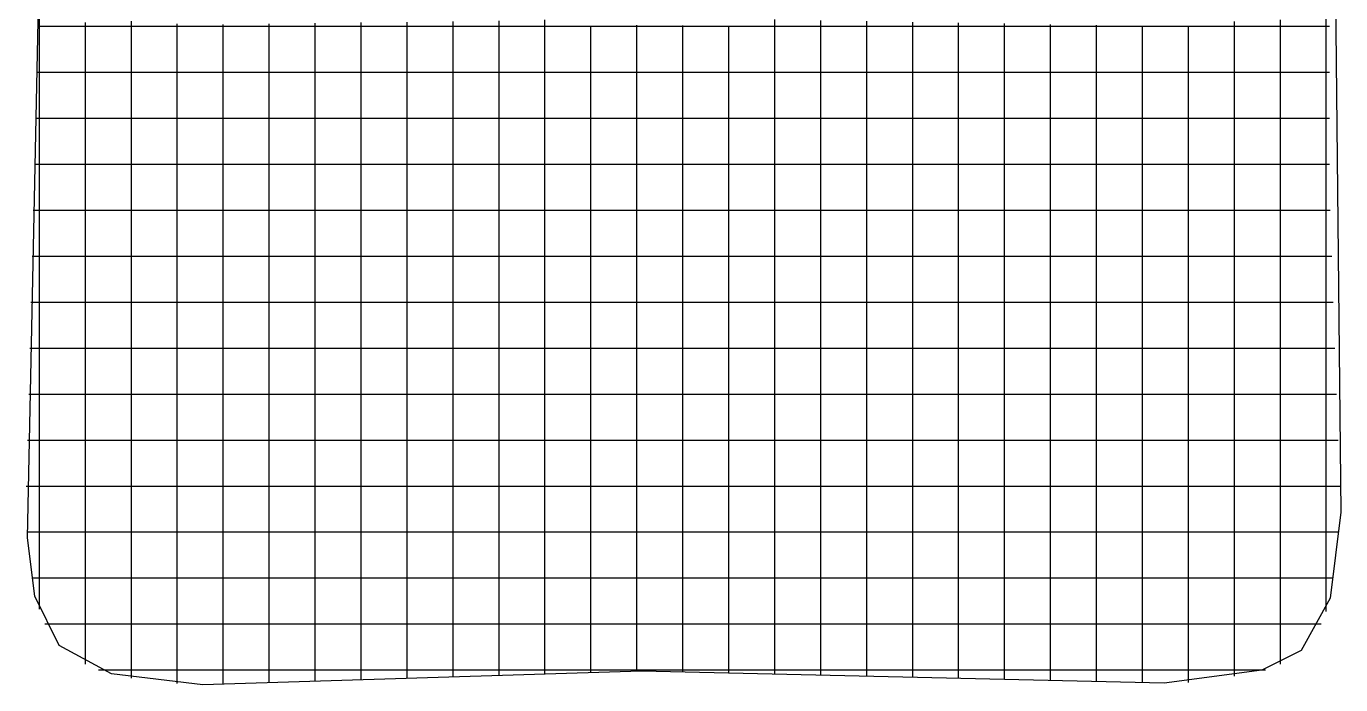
# Model space of a CAD drawing. Extents: x 0.4 to 14.7, y 0.4 to 14.7.
# Drawn here: x 0.45 to 14.75, y 0.43 to 7.59 of the extents above; entities that cross this region are included whole.
import ezdxf

# ---------------------------------------------------------------- set-up
doc = ezdxf.new("R2010")
doc.units = 0

msp = doc.modelspace()

# ---------------------------------------------------------------- linework, layer by layer
for p, q in [((14.625693, 14.612816), (14.749343, 2.30812)), ((14.625693, 14.612816), (14.749343, 2.30812)), ((0.592849, 7.295371), (0.592849, 8.393758)), ((14.592849, 7.063084), (14.592849, 8.162203)), ((0.464289, 2.027584), (0.581752, 7.825109)), ((0.464289, 2.027584), (0.581752, 7.825109)), ((0.576, 7.592238), (0.656323, 7.592238)), ((0.576, 7.592238), (0.656323, 7.592238)), ((0.656323, 7.592238), (1.498419, 7.592238)), ((1.092849, 6.5366), (1.092849, 7.634987)), ((1.498419, 7.592238), (1.9003, 7.592238)), ((1.592849, 7.567719), (1.592849, 7.648042)), ((1.9003, 7.592238), (2.119977, 7.592238)), ((2.092849, 7.538832), (2.092849, 7.619155)), ((2.119977, 7.592238), (2.200032, 7.592238)), ((2.200032, 7.592238), (3.298419, 7.592238)), ((2.592849, 7.531242), (2.592849, 7.611297)), ((3.092849, 7.538139), (3.092849, 7.618461)), ((3.298419, 7.592238), (3.7003, 7.592238)), ((3.592849, 7.545303), (3.592849, 7.625626)), ((3.7003, 7.592238), (3.919977, 7.592238)), ((3.919977, 7.592238), (4.000032, 7.592238)), ((4.000032, 7.592238), (5.098419, 7.592238)), ((4.092849, 7.5522), (4.092849, 7.632523)), ((4.592849, 7.558632), (4.592849, 7.638955)), ((5.092849, 7.565797), (5.092849, 7.646119)), ((5.098419, 7.592238), (5.5003, 7.592238)), ((5.5003, 7.592238), (5.719977, 7.592238)), ((5.592849, 7.572694), (5.592849, 7.653016)), ((5.719977, 7.592238), (5.800032, 7.592238)), ((5.800032, 7.592238), (6.898419, 7.592238)), ((6.092849, 7.581197), (6.092849, 7.661519)), ((6.092849, 6.48281), (6.092849, 7.581197)), ((6.592849, 6.494061), (6.592849, 7.593181)), ((6.898419, 7.592238), (7.3003, 7.592238)), ((7.092849, 6.506045), (7.092849, 7.604432)), ((7.3003, 7.592238), (7.519977, 7.592238)), ((7.519977, 7.592238), (7.600032, 7.592238)), ((7.592849, 6.503384), (7.592849, 7.601771)), ((7.600032, 7.592238), (8.698419, 7.592238)), ((8.092849, 6.494597), (8.092849, 7.592984)), ((8.592849, 7.584465), (8.592849, 7.664787)), ((8.592849, 6.486077), (8.592849, 7.584465)), ((8.698419, 7.592238), (9.1003, 7.592238)), ((9.092849, 7.575945), (9.092849, 7.656268)), ((9.1003, 7.592238), (9.319977, 7.592238)), ((9.319977, 7.592238), (9.400032, 7.592238)), ((9.400032, 7.592238), (10.498419, 7.592238)), ((9.592849, 7.567158), (9.592849, 7.647481)), ((10.092849, 7.558639), (10.092849, 7.638961)), ((10.498419, 7.592238), (10.9003, 7.592238)), ((10.592849, 7.550119), (10.592849, 7.630442)), ((10.9003, 7.592238), (11.119977, 7.592238)), ((11.092849, 7.5416), (11.092849, 7.621655)), ((11.119977, 7.592238), (11.200032, 7.592238)), ((11.200032, 7.592238), (12.298419, 7.592238)), ((11.592849, 7.532813), (11.592849, 7.613135)), ((12.092849, 7.524294), (12.092849, 7.604616)), ((12.298419, 7.592238), (12.7003, 7.592238)), ((12.592849, 7.515774), (12.592849, 7.596097)), ((12.7003, 7.592238), (12.919977, 7.592238)), ((12.919977, 7.592238), (13.000032, 7.592238)), ((13.000032, 7.592238), (14.098419, 7.592238)), ((13.092849, 7.516042), (13.092849, 7.596097)), ((13.592849, 7.565835), (13.592849, 7.646158)), ((14.092849, 6.563642), (14.092849, 7.662029)), ((14.098419, 7.592238), (14.406323, 7.592238)), ((14.406323, 7.592238), (14.626, 7.592238)), ((1.592849, 6.469332), (1.592849, 7.567719)), ((2.092849, 6.439713), (2.092849, 7.538832)), ((2.592849, 6.432855), (2.592849, 7.531242)), ((3.092849, 6.439752), (3.092849, 7.538139)), ((3.592849, 6.446916), (3.592849, 7.545303)), ((4.092849, 6.453081), (4.092849, 7.5522)), ((4.592849, 6.460245), (4.592849, 7.558632)), ((5.092849, 6.46741), (5.092849, 7.565797)), ((5.592849, 6.474306), (5.592849, 7.572694)), ((9.092849, 6.477558), (9.092849, 7.575945)), ((9.592849, 6.468771), (9.592849, 7.567158)), ((10.092849, 6.460252), (10.092849, 7.558639)), ((10.592849, 6.451732), (10.592849, 7.550119)), ((11.092849, 6.443213), (11.092849, 7.5416)), ((11.592849, 6.434426), (11.592849, 7.532813)), ((12.092849, 6.425906), (12.092849, 7.524294)), ((12.592849, 6.417387), (12.592849, 7.515774)), ((13.092849, 6.417655), (13.092849, 7.516042)), ((13.592849, 6.467448), (13.592849, 7.565835)), ((0.592849, 6.893758), (0.592849, 7.295371)), ((0.564, 7.092238), (0.644323, 7.092238)), ((0.564, 7.092238), (0.644323, 7.092238)), ((0.644323, 7.092238), (1.495206, 7.092238)), ((1.495206, 7.092238), (1.896819, 7.092238)), ((1.896819, 7.092238), (2.116497, 7.092238)), ((2.116497, 7.092238), (2.196819, 7.092238)), ((2.196819, 7.092238), (3.295206, 7.092238)), ((3.295206, 7.092238), (3.696819, 7.092238)), ((3.696819, 7.092238), (3.916497, 7.092238)), ((3.916497, 7.092238), (3.996819, 7.092238)), ((3.996819, 7.092238), (5.095206, 7.092238)), ((5.095206, 7.092238), (5.496819, 7.092238)), ((5.496819, 7.092238), (5.716497, 7.092238)), ((5.716497, 7.092238), (5.796819, 7.092238)), ((5.796819, 7.092238), (6.895206, 7.092238)), ((6.895206, 7.092238), (7.296819, 7.092238)), ((7.296819, 7.092238), (7.516497, 7.092238)), ((7.516497, 7.092238), (7.596819, 7.092238)), ((7.596819, 7.092238), (8.695206, 7.092238)), ((8.695206, 7.092238), (9.096819, 7.092238)), ((9.096819, 7.092238), (9.316497, 7.092238)), ((9.316497, 7.092238), (9.396819, 7.092238)), ((9.396819, 7.092238), (10.495206, 7.092238)), ((10.495206, 7.092238), (10.896819, 7.092238)), ((10.896819, 7.092238), (11.116497, 7.092238)), ((11.116497, 7.092238), (11.196819, 7.092238)), ((11.196819, 7.092238), (12.295206, 7.092238)), ((12.295206, 7.092238), (12.696819, 7.092238)), ((12.696819, 7.092238), (12.916497, 7.092238)), ((12.916497, 7.092238), (12.996819, 7.092238)), ((12.996819, 7.092238), (14.095206, 7.092238)), ((14.095206, 7.092238), (14.406323, 7.092238)), ((14.406323, 7.092238), (14.626, 7.092238)), ((14.592849, 6.982761), (14.592849, 7.063084)), ((0.592849, 6.674081), (0.592849, 6.893758)), ((14.592849, 6.763816), (14.592849, 6.982761)), ((14.592849, 6.362203), (14.592849, 6.763816)), ((0.551, 6.592238), (0.631323, 6.592238)), ((0.551, 6.592238), (0.631323, 6.592238)), ((0.592849, 6.593758), (0.592849, 6.674081)), ((0.592849, 5.495371), (0.592849, 6.593758)), ((0.631323, 6.592238), (1.491726, 6.592238)), ((1.491726, 6.592238), (1.893339, 6.592238)), ((1.893339, 6.592238), (2.113016, 6.592238)), ((2.113016, 6.592238), (2.193339, 6.592238)), ((2.193339, 6.592238), (3.291726, 6.592238)), ((3.291726, 6.592238), (3.693339, 6.592238)), ((3.693339, 6.592238), (3.913016, 6.592238)), ((3.913016, 6.592238), (3.993339, 6.592238)), ((3.993339, 6.592238), (5.091726, 6.592238)), ((5.091726, 6.592238), (5.493339, 6.592238)), ((5.493339, 6.592238), (5.713016, 6.592238)), ((5.713016, 6.592238), (5.793339, 6.592238)), ((5.793339, 6.592238), (6.891726, 6.592238)), ((6.891726, 6.592238), (7.293339, 6.592238)), ((7.293339, 6.592238), (7.513016, 6.592238)), ((7.513016, 6.592238), (7.593339, 6.592238)), ((7.593339, 6.592238), (8.691726, 6.592238)), ((8.691726, 6.592238), (9.093339, 6.592238)), ((9.093339, 6.592238), (9.313016, 6.592238)), ((9.313016, 6.592238), (9.393339, 6.592238)), ((9.393339, 6.592238), (10.491726, 6.592238)), ((10.491726, 6.592238), (10.893339, 6.592238)), ((10.893339, 6.592238), (11.113016, 6.592238)), ((11.113016, 6.592238), (11.193339, 6.592238)), ((11.193339, 6.592238), (12.291726, 6.592238)), ((12.291726, 6.592238), (12.693339, 6.592238)), ((12.693339, 6.592238), (12.913016, 6.592238)), ((12.913016, 6.592238), (12.993339, 6.592238)), ((12.993339, 6.592238), (14.091726, 6.592238)), ((14.091726, 6.592238), (14.406323, 6.592238)), ((14.406323, 6.592238), (14.626, 6.592238)), ((1.092849, 6.134987), (1.092849, 6.5366)), ((1.592849, 6.067719), (1.592849, 6.469332)), ((2.092849, 6.0381), (2.092849, 6.439713)), ((3.092849, 6.038139), (3.092849, 6.439752)), ((3.592849, 6.045303), (3.592849, 6.446916)), ((4.092849, 6.051468), (4.092849, 6.453081)), ((4.592849, 6.058632), (4.592849, 6.460245)), ((5.092849, 6.065797), (5.092849, 6.46741)), ((5.592849, 6.072694), (5.592849, 6.474306)), ((6.092849, 6.081197), (6.092849, 6.48281)), ((6.592849, 6.092448), (6.592849, 6.494061)), ((7.092849, 6.104432), (7.092849, 6.506045)), ((7.592849, 6.101503), (7.592849, 6.503384)), ((8.092849, 6.092984), (8.092849, 6.494597)), ((8.592849, 6.084465), (8.592849, 6.486077)), ((9.092849, 6.075945), (9.092849, 6.477558)), ((9.592849, 6.067158), (9.592849, 6.468771)), ((10.092849, 6.058639), (10.092849, 6.460252)), ((10.592849, 6.050119), (10.592849, 6.451732)), ((11.092849, 6.041332), (11.092849, 6.443213)), ((13.592849, 6.065835), (13.592849, 6.467448)), ((14.092849, 6.162029), (14.092849, 6.563642)), ((2.592849, 6.030974), (2.592849, 6.432855)), ((11.592849, 6.032813), (11.592849, 6.434426)), ((12.092849, 6.024294), (12.092849, 6.425906)), ((12.592849, 6.015774), (12.592849, 6.417387)), ((13.092849, 6.015774), (13.092849, 6.417655)), ((14.592849, 5.263084), (14.592849, 6.362203)), ((14.092849, 5.942352), (14.092849, 6.162029)), ((0.539, 6.092238), (0.619323, 6.092238)), ((0.539, 6.092238), (0.619323, 6.092238)), ((0.619323, 6.092238), (1.488513, 6.092238)), ((1.092849, 5.91531), (1.092849, 6.134987)), ((1.488513, 6.092238), (1.890126, 6.092238)), ((1.592849, 5.848042), (1.592849, 6.067719)), ((1.890126, 6.092238), (2.109803, 6.092238)), ((2.092849, 5.819155), (2.092849, 6.0381)), ((2.109803, 6.092238), (2.190126, 6.092238)), ((2.190126, 6.092238), (3.288513, 6.092238)), ((2.592849, 5.811297), (2.592849, 6.030974)), ((3.092849, 5.818461), (3.092849, 6.038139)), ((3.288513, 6.092238), (3.690126, 6.092238)), ((3.592849, 5.825626), (3.592849, 6.045303)), ((3.690126, 6.092238), (3.909803, 6.092238)), ((3.909803, 6.092238), (3.990126, 6.092238)), ((3.990126, 6.092238), (5.088513, 6.092238)), ((4.092849, 5.832523), (4.092849, 6.051468)), ((4.592849, 5.838955), (4.592849, 6.058632)), ((5.088513, 6.092238), (5.490126, 6.092238)), ((5.092849, 5.846119), (5.092849, 6.065797)), ((5.490126, 6.092238), (5.709803, 6.092238)), ((5.592849, 5.853016), (5.592849, 6.072694)), ((5.709803, 6.092238), (5.790126, 6.092238)), ((5.790126, 6.092238), (6.888513, 6.092238)), ((6.092849, 5.861519), (6.092849, 6.081197)), ((6.592849, 5.873503), (6.592849, 6.092448)), ((6.888513, 6.092238), (7.290126, 6.092238)), ((7.092849, 5.884755), (7.092849, 6.104432)), ((7.290126, 6.092238), (7.509803, 6.092238)), ((7.509803, 6.092238), (7.590126, 6.092238)), ((7.590126, 6.092238), (8.688513, 6.092238)), ((7.592849, 5.881826), (7.592849, 6.101503)), ((8.092849, 5.873306), (8.092849, 6.092984)), ((8.592849, 5.864787), (8.592849, 6.084465)), ((8.688513, 6.092238), (9.090126, 6.092238)), ((9.090126, 6.092238), (9.309803, 6.092238)), ((9.092849, 5.856268), (9.092849, 6.075945)), ((9.309803, 6.092238), (9.390126, 6.092238)), ((9.390126, 6.092238), (10.488513, 6.092238)), ((9.592849, 5.847481), (9.592849, 6.067158)), ((10.092849, 5.838961), (10.092849, 6.058639)), ((10.488513, 6.092238), (10.890126, 6.092238)), ((10.592849, 5.830442), (10.592849, 6.050119)), ((10.890126, 6.092238), (11.109803, 6.092238)), ((11.092849, 5.821655), (11.092849, 6.041332)), ((11.109803, 6.092238), (11.190126, 6.092238)), ((11.190126, 6.092238), (12.288513, 6.092238)), ((11.592849, 5.813135), (11.592849, 6.032813)), ((12.092849, 5.804616), (12.092849, 6.024294)), ((12.288513, 6.092238), (12.690126, 6.092238)), ((12.592849, 5.796097), (12.592849, 6.015774)), ((12.690126, 6.092238), (12.909803, 6.092238)), ((12.909803, 6.092238), (12.990126, 6.092238)), ((12.990126, 6.092238), (14.088513, 6.092238)), ((13.092849, 5.796097), (13.092849, 6.015774)), ((13.592849, 5.846158), (13.592849, 6.065835)), ((14.088513, 6.092238), (14.406323, 6.092238)), ((14.406323, 6.092238), (14.626, 6.092238)), ((1.092849, 5.834987), (1.092849, 5.91531)), ((6.592849, 5.793181), (6.592849, 5.873503)), ((7.092849, 5.804432), (7.092849, 5.884755)), ((7.592849, 5.801771), (7.592849, 5.881826)), ((8.092849, 5.792984), (8.092849, 5.873306)), ((8.592849, 5.784465), (8.592849, 5.864787)), ((14.092849, 5.862029), (14.092849, 5.942352)), ((1.092849, 4.7366), (1.092849, 5.834987)), ((1.592849, 5.767719), (1.592849, 5.848042)), ((1.592849, 4.669332), (1.592849, 5.767719)), ((2.092849, 5.738832), (2.092849, 5.819155)), ((2.092849, 4.639713), (2.092849, 5.738832)), ((2.592849, 5.731242), (2.592849, 5.811297)), ((2.592849, 4.632855), (2.592849, 5.731242)), ((3.092849, 5.738139), (3.092849, 5.818461)), ((3.092849, 4.639752), (3.092849, 5.738139)), ((3.592849, 5.745303), (3.592849, 5.825626)), ((3.592849, 4.646916), (3.592849, 5.745303)), ((4.092849, 5.7522), (4.092849, 5.832523)), ((4.092849, 4.653081), (4.092849, 5.7522)), ((4.592849, 5.758632), (4.592849, 5.838955)), ((4.592849, 4.660245), (4.592849, 5.758632)), ((5.092849, 5.765797), (5.092849, 5.846119)), ((5.092849, 4.66741), (5.092849, 5.765797)), ((5.592849, 5.772694), (5.592849, 5.853016)), ((5.592849, 4.674306), (5.592849, 5.772694)), ((6.092849, 5.781197), (6.092849, 5.861519)), ((6.092849, 4.68281), (6.092849, 5.781197)), ((6.592849, 4.694061), (6.592849, 5.793181)), ((7.092849, 4.706045), (7.092849, 5.804432)), ((7.592849, 4.703384), (7.592849, 5.801771)), ((8.092849, 4.694597), (8.092849, 5.792984)), ((8.592849, 4.686077), (8.592849, 5.784465)), ((9.092849, 5.775945), (9.092849, 5.856268)), ((9.092849, 4.677558), (9.092849, 5.775945)), ((9.592849, 5.767158), (9.592849, 5.847481)), ((9.592849, 4.668771), (9.592849, 5.767158)), ((10.092849, 5.758639), (10.092849, 5.838961)), ((10.092849, 4.660252), (10.092849, 5.758639)), ((10.592849, 5.750119), (10.592849, 5.830442)), ((10.592849, 4.651732), (10.592849, 5.750119)), ((11.092849, 5.7416), (11.092849, 5.821655)), ((11.092849, 4.643213), (11.092849, 5.7416)), ((11.592849, 5.732813), (11.592849, 5.813135)), ((11.592849, 4.634426), (11.592849, 5.732813)), ((12.092849, 5.724294), (12.092849, 5.804616)), ((12.092849, 4.625906), (12.092849, 5.724294)), ((12.592849, 5.715774), (12.592849, 5.796097)), ((13.092849, 5.716042), (13.092849, 5.796097)), ((13.592849, 5.765835), (13.592849, 5.846158)), ((13.592849, 4.667448), (13.592849, 5.765835)), ((14.092849, 4.763642), (14.092849, 5.862029)), ((0.526, 5.592238), (0.606323, 5.592238)), ((0.526, 5.592238), (0.606323, 5.592238)), ((0.606323, 5.592238), (1.49089, 5.592238)), ((1.49089, 5.592238), (1.892503, 5.592238)), ((1.892503, 5.592238), (2.112181, 5.592238)), ((2.112181, 5.592238), (2.192503, 5.592238)), ((2.192503, 5.592238), (3.29089, 5.592238)), ((3.29089, 5.592238), (3.692503, 5.592238)), ((3.692503, 5.592238), (3.912181, 5.592238)), ((3.912181, 5.592238), (3.992503, 5.592238)), ((3.992503, 5.592238), (5.09089, 5.592238)), ((5.09089, 5.592238), (5.492503, 5.592238)), ((5.492503, 5.592238), (5.712181, 5.592238)), ((5.712181, 5.592238), (5.792503, 5.592238)), ((5.792503, 5.592238), (6.89089, 5.592238)), ((6.89089, 5.592238), (7.292503, 5.592238)), ((7.292503, 5.592238), (7.512181, 5.592238)), ((7.512181, 5.592238), (7.592503, 5.592238)), ((7.592503, 5.592238), (8.69089, 5.592238)), ((8.69089, 5.592238), (9.092503, 5.592238)), ((9.092503, 5.592238), (9.312181, 5.592238)), ((9.312181, 5.592238), (9.392503, 5.592238)), ((9.392503, 5.592238), (10.49089, 5.592238)), ((10.49089, 5.592238), (10.892503, 5.592238)), ((10.892503, 5.592238), (11.112181, 5.592238)), ((11.112181, 5.592238), (11.192503, 5.592238)), ((11.192503, 5.592238), (12.29089, 5.592238)), ((12.29089, 5.592238), (12.692503, 5.592238)), ((12.592849, 4.617387), (12.592849, 5.715774)), ((12.692503, 5.592238), (12.912181, 5.592238)), ((12.912181, 5.592238), (12.992503, 5.592238)), ((12.992503, 5.592238), (14.09089, 5.592238)), ((13.092849, 4.617655), (13.092849, 5.716042)), ((14.09089, 5.592238), (14.414323, 5.592238)), ((14.414323, 5.592238), (14.634, 5.592238)), ((0.592849, 5.093758), (0.592849, 5.495371)), ((14.592849, 5.182761), (14.592849, 5.263084)), ((14.592849, 4.963816), (14.592849, 5.182761)), ((0.513, 5.092238), (0.593323, 5.092238)), ((0.513, 5.092238), (0.593323, 5.092238)), ((0.592849, 4.874081), (0.592849, 5.093758)), ((0.593323, 5.092238), (1.499858, 5.092238)), ((1.499858, 5.092238), (1.901739, 5.092238)), ((1.901739, 5.092238), (2.121416, 5.092238)), ((2.121416, 5.092238), (2.201471, 5.092238)), ((2.201471, 5.092238), (3.299858, 5.092238)), ((3.299858, 5.092238), (3.701739, 5.092238)), ((3.701739, 5.092238), (3.921416, 5.092238)), ((3.921416, 5.092238), (4.001471, 5.092238)), ((4.001471, 5.092238), (5.099858, 5.092238)), ((5.099858, 5.092238), (5.501739, 5.092238)), ((5.501739, 5.092238), (5.721416, 5.092238)), ((5.721416, 5.092238), (5.801471, 5.092238)), ((5.801471, 5.092238), (6.899858, 5.092238)), ((6.899858, 5.092238), (7.301739, 5.092238)), ((7.301739, 5.092238), (7.521416, 5.092238)), ((7.521416, 5.092238), (7.601471, 5.092238)), ((7.601471, 5.092238), (8.699858, 5.092238)), ((8.699858, 5.092238), (9.101739, 5.092238)), ((9.101739, 5.092238), (9.321416, 5.092238)), ((9.321416, 5.092238), (9.401471, 5.092238)), ((9.401471, 5.092238), (10.499858, 5.092238)), ((10.499858, 5.092238), (10.901739, 5.092238)), ((10.901739, 5.092238), (11.121416, 5.092238)), ((11.121416, 5.092238), (11.201471, 5.092238)), ((11.201471, 5.092238), (12.299858, 5.092238)), ((12.299858, 5.092238), (12.701739, 5.092238)), ((12.701739, 5.092238), (12.921416, 5.092238)), ((12.921416, 5.092238), (13.001471, 5.092238)), ((13.001471, 5.092238), (14.099858, 5.092238)), ((14.099858, 5.092238), (14.431323, 5.092238)), ((14.431323, 5.092238), (14.651, 5.092238)), ((0.592849, 4.793758), (0.592849, 4.874081)), ((14.592849, 4.562203), (14.592849, 4.963816)), ((0.592849, 3.695371), (0.592849, 4.793758)), ((1.092849, 4.334987), (1.092849, 4.7366)), ((14.092849, 4.362029), (14.092849, 4.763642)), ((0.501, 4.592238), (0.581323, 4.592238)), ((0.501, 4.592238), (0.581323, 4.592238)), ((0.581323, 4.592238), (1.509826, 4.592238)), ((1.509826, 4.592238), (1.911439, 4.592238)), ((1.592849, 4.267719), (1.592849, 4.669332)), ((1.911439, 4.592238), (2.131116, 4.592238)), ((2.092849, 4.2381), (2.092849, 4.639713)), ((2.131116, 4.592238), (2.211439, 4.592238)), ((2.211439, 4.592238), (3.309826, 4.592238)), ((2.592849, 4.230974), (2.592849, 4.632855)), ((3.092849, 4.238139), (3.092849, 4.639752)), ((3.309826, 4.592238), (3.711439, 4.592238)), ((3.592849, 4.245303), (3.592849, 4.646916)), ((3.711439, 4.592238), (3.931116, 4.592238)), ((3.931116, 4.592238), (4.011439, 4.592238)), ((4.011439, 4.592238), (5.109826, 4.592238)), ((4.092849, 4.251468), (4.092849, 4.653081)), ((4.592849, 4.258632), (4.592849, 4.660245)), ((5.092849, 4.265797), (5.092849, 4.66741)), ((5.109826, 4.592238), (5.511439, 4.592238)), ((5.511439, 4.592238), (5.731116, 4.592238)), ((5.592849, 4.272694), (5.592849, 4.674306)), ((5.731116, 4.592238), (5.811439, 4.592238)), ((5.811439, 4.592238), (6.909826, 4.592238)), ((6.092849, 4.281197), (6.092849, 4.68281)), ((6.592849, 4.292448), (6.592849, 4.694061)), ((6.909826, 4.592238), (7.311439, 4.592238)), ((7.092849, 4.304432), (7.092849, 4.706045)), ((7.311439, 4.592238), (7.531116, 4.592238)), ((7.531116, 4.592238), (7.611439, 4.592238)), ((7.592849, 4.301503), (7.592849, 4.703384)), ((7.611439, 4.592238), (8.709826, 4.592238)), ((8.092849, 4.292984), (8.092849, 4.694597)), ((8.592849, 4.284465), (8.592849, 4.686077)), ((8.709826, 4.592238), (9.111439, 4.592238)), ((9.092849, 4.275945), (9.092849, 4.677558)), ((9.111439, 4.592238), (9.331116, 4.592238)), ((9.331116, 4.592238), (9.411439, 4.592238)), ((9.411439, 4.592238), (10.509826, 4.592238)), ((9.592849, 4.267158), (9.592849, 4.668771)), ((10.092849, 4.258639), (10.092849, 4.660252)), ((10.509826, 4.592238), (10.911439, 4.592238)), ((10.592849, 4.250119), (10.592849, 4.651732)), ((10.911439, 4.592238), (11.131116, 4.592238)), ((11.092849, 4.241332), (11.092849, 4.643213)), ((11.131116, 4.592238), (11.211439, 4.592238)), ((11.211439, 4.592238), (12.309826, 4.592238)), ((11.592849, 4.232813), (11.592849, 4.634426)), ((12.092849, 4.224294), (12.092849, 4.625906)), ((12.309826, 4.592238), (12.711439, 4.592238)), ((12.592849, 4.215774), (12.592849, 4.617387)), ((12.711439, 4.592238), (12.931116, 4.592238)), ((12.931116, 4.592238), (13.011439, 4.592238)), ((13.011439, 4.592238), (14.109826, 4.592238)), ((13.092849, 4.215774), (13.092849, 4.617655)), ((13.592849, 4.265835), (13.592849, 4.667448)), ((14.109826, 4.592238), (14.449323, 4.592238)), ((14.449323, 4.592238), (14.669, 4.592238)), ((14.592849, 3.463084), (14.592849, 4.562203)), ((1.092849, 4.11531), (1.092849, 4.334987)), ((6.592849, 4.073503), (6.592849, 4.292448)), ((7.092849, 4.084755), (7.092849, 4.304432)), ((7.592849, 4.081826), (7.592849, 4.301503)), ((8.092849, 4.073306), (8.092849, 4.292984)), ((14.092849, 4.142352), (14.092849, 4.362029)), ((1.592849, 4.048042), (1.592849, 4.267719)), ((2.092849, 4.019155), (2.092849, 4.2381)), ((2.592849, 4.011297), (2.592849, 4.230974)), ((3.092849, 4.018461), (3.092849, 4.238139)), ((3.592849, 4.025626), (3.592849, 4.245303)), ((4.092849, 4.032523), (4.092849, 4.251468)), ((4.592849, 4.038955), (4.592849, 4.258632)), ((5.092849, 4.046119), (5.092849, 4.265797)), ((5.592849, 4.053016), (5.592849, 4.272694)), ((6.092849, 4.061519), (6.092849, 4.281197)), ((8.592849, 4.064787), (8.592849, 4.284465)), ((9.092849, 4.056268), (9.092849, 4.275945)), ((9.592849, 4.047481), (9.592849, 4.267158)), ((10.092849, 4.038961), (10.092849, 4.258639)), ((10.592849, 4.030442), (10.592849, 4.250119)), ((11.092849, 4.021655), (11.092849, 4.241332)), ((11.592849, 4.013135), (11.592849, 4.232813)), ((12.092849, 4.004616), (12.092849, 4.224294)), ((12.592849, 3.996097), (12.592849, 4.215774)), ((13.092849, 3.996097), (13.092849, 4.215774)), ((13.592849, 4.046158), (13.592849, 4.265835)), ((0.488, 4.092238), (0.568323, 4.092238)), ((0.488, 4.092238), (0.568323, 4.092238)), ((0.568323, 4.092238), (1.519526, 4.092238)), ((1.092849, 4.034987), (1.092849, 4.11531)), ((1.092849, 2.9366), (1.092849, 4.034987)), ((1.519526, 4.092238), (1.921139, 4.092238)), ((1.592849, 3.967719), (1.592849, 4.048042)), ((1.921139, 4.092238), (2.140084, 4.092238)), ((2.092849, 3.938832), (2.092849, 4.019155)), ((2.140084, 4.092238), (2.220406, 4.092238)), ((2.220406, 4.092238), (3.319526, 4.092238)), ((2.592849, 3.931242), (2.592849, 4.011297)), ((3.092849, 3.938139), (3.092849, 4.018461)), ((3.319526, 4.092238), (3.721139, 4.092238)), ((3.592849, 3.945303), (3.592849, 4.025626)), ((3.721139, 4.092238), (3.940084, 4.092238)), ((3.940084, 4.092238), (4.020406, 4.092238)), ((4.020406, 4.092238), (5.119526, 4.092238)), ((4.092849, 3.9522), (4.092849, 4.032523)), ((4.592849, 3.958632), (4.592849, 4.038955)), ((5.092849, 3.965797), (5.092849, 4.046119)), ((5.119526, 4.092238), (5.521139, 4.092238)), ((5.521139, 4.092238), (5.740084, 4.092238)), ((5.592849, 3.972694), (5.592849, 4.053016)), ((5.740084, 4.092238), (5.820406, 4.092238)), ((5.820406, 4.092238), (6.919526, 4.092238)), ((6.092849, 3.981197), (6.092849, 4.061519)), ((6.592849, 3.993181), (6.592849, 4.073503)), ((6.919526, 4.092238), (7.321139, 4.092238)), ((7.092849, 4.004432), (7.092849, 4.084755)), ((7.092849, 2.906045), (7.092849, 4.004432)), ((7.321139, 4.092238), (7.540084, 4.092238)), ((7.540084, 4.092238), (7.620406, 4.092238)), ((7.592849, 4.001771), (7.592849, 4.081826)), ((7.620406, 4.092238), (8.719526, 4.092238)), ((8.092849, 3.992984), (8.092849, 4.073306)), ((8.592849, 3.984465), (8.592849, 4.064787)), ((8.719526, 4.092238), (9.121139, 4.092238)), ((9.092849, 3.975945), (9.092849, 4.056268)), ((9.121139, 4.092238), (9.340084, 4.092238)), ((9.340084, 4.092238), (9.420406, 4.092238)), ((9.420406, 4.092238), (10.519526, 4.092238)), ((9.592849, 3.967158), (9.592849, 4.047481)), ((10.092849, 3.958639), (10.092849, 4.038961)), ((10.519526, 4.092238), (10.921139, 4.092238)), ((10.592849, 3.950119), (10.592849, 4.030442)), ((10.921139, 4.092238), (11.140084, 4.092238)), ((11.092849, 3.9416), (11.092849, 4.021655)), ((11.140084, 4.092238), (11.220406, 4.092238)), ((11.220406, 4.092238), (12.319526, 4.092238)), ((11.592849, 3.932813), (11.592849, 4.013135)), ((12.092849, 3.924294), (12.092849, 4.004616)), ((12.319526, 4.092238), (12.721139, 4.092238)), ((12.721139, 4.092238), (12.940084, 4.092238)), ((12.940084, 4.092238), (13.020406, 4.092238)), ((13.020406, 4.092238), (14.119526, 4.092238)), ((13.592849, 3.965835), (13.592849, 4.046158)), ((14.092849, 4.062029), (14.092849, 4.142352)), ((14.092849, 2.963642), (14.092849, 4.062029)), ((14.119526, 4.092238), (14.467323, 4.092238)), ((14.467323, 4.092238), (14.687, 4.092238)), ((1.592849, 2.869332), (1.592849, 3.967719)), ((2.092849, 2.839713), (2.092849, 3.938832)), ((2.592849, 2.832855), (2.592849, 3.931242)), ((3.092849, 2.839752), (3.092849, 3.938139)), ((3.592849, 2.846916), (3.592849, 3.945303)), ((4.092849, 2.853081), (4.092849, 3.9522)), ((4.592849, 2.860245), (4.592849, 3.958632)), ((5.092849, 2.86741), (5.092849, 3.965797)), ((5.592849, 2.874306), (5.592849, 3.972694)), ((6.092849, 2.88281), (6.092849, 3.981197)), ((6.592849, 2.894061), (6.592849, 3.993181)), ((7.592849, 2.903384), (7.592849, 4.001771)), ((8.092849, 2.894597), (8.092849, 3.992984)), ((8.592849, 2.886077), (8.592849, 3.984465)), ((9.092849, 2.877558), (9.092849, 3.975945)), ((9.592849, 2.868771), (9.592849, 3.967158)), ((10.092849, 2.860252), (10.092849, 3.958639)), ((10.592849, 2.851732), (10.592849, 3.950119)), ((11.092849, 2.843213), (11.092849, 3.9416)), ((11.592849, 2.834426), (11.592849, 3.932813)), ((12.092849, 2.825906), (12.092849, 3.924294)), ((12.592849, 3.915774), (12.592849, 3.996097)), ((12.592849, 2.817387), (12.592849, 3.915774)), ((13.092849, 3.916042), (13.092849, 3.996097)), ((13.092849, 2.817655), (13.092849, 3.916042)), ((13.592849, 2.867448), (13.592849, 3.965835)), ((0.476, 3.592238), (0.556323, 3.592238)), ((0.476, 3.592238), (0.556323, 3.592238)), ((0.556323, 3.592238), (1.528761, 3.592238)), ((0.592849, 3.293758), (0.592849, 3.695371)), ((1.528761, 3.592238), (1.930374, 3.592238)), ((1.930374, 3.592238), (2.150052, 3.592238)), ((2.150052, 3.592238), (2.230374, 3.592238)), ((2.230374, 3.592238), (3.328761, 3.592238)), ((3.328761, 3.592238), (3.730374, 3.592238)), ((3.730374, 3.592238), (3.950052, 3.592238)), ((3.950052, 3.592238), (4.030374, 3.592238)), ((4.030374, 3.592238), (5.128761, 3.592238)), ((5.128761, 3.592238), (5.530374, 3.592238)), ((5.530374, 3.592238), (5.750052, 3.592238)), ((5.750052, 3.592238), (5.830374, 3.592238)), ((5.830374, 3.592238), (6.928761, 3.592238)), ((6.928761, 3.592238), (7.330374, 3.592238)), ((7.330374, 3.592238), (7.550052, 3.592238)), ((7.550052, 3.592238), (7.630374, 3.592238)), ((7.630374, 3.592238), (8.728761, 3.592238)), ((8.728761, 3.592238), (9.130374, 3.592238)), ((9.130374, 3.592238), (9.350052, 3.592238)), ((9.350052, 3.592238), (9.430374, 3.592238)), ((9.430374, 3.592238), (10.528761, 3.592238)), ((10.528761, 3.592238), (10.930374, 3.592238)), ((10.930374, 3.592238), (11.150052, 3.592238)), ((11.150052, 3.592238), (11.230374, 3.592238)), ((11.230374, 3.592238), (12.328761, 3.592238)), ((12.328761, 3.592238), (12.730374, 3.592238)), ((12.730374, 3.592238), (12.950052, 3.592238)), ((12.950052, 3.592238), (13.030374, 3.592238)), ((13.030374, 3.592238), (14.128761, 3.592238)), ((14.128761, 3.592238), (14.484323, 3.592238)), ((14.484323, 3.592238), (14.704, 3.592238)), ((14.592849, 3.382761), (14.592849, 3.463084)), ((0.592849, 3.074081), (0.592849, 3.293758)), ((14.592849, 3.163816), (14.592849, 3.382761)), ((14.592849, 2.762203), (14.592849, 3.163816)), ((0.463, 3.092238), (0.543323, 3.092238)), ((0.463, 3.092238), (0.543323, 3.092238)), ((0.543323, 3.092238), (1.538461, 3.092238)), ((0.592849, 2.993758), (0.592849, 3.074081)), ((1.538461, 3.092238), (1.940074, 3.092238)), ((1.940074, 3.092238), (2.159752, 3.092238)), ((2.159752, 3.092238), (2.240074, 3.092238)), ((2.240074, 3.092238), (3.338461, 3.092238)), ((3.338461, 3.092238), (3.740074, 3.092238)), ((3.740074, 3.092238), (3.959752, 3.092238)), ((3.959752, 3.092238), (4.040074, 3.092238)), ((4.040074, 3.092238), (5.138461, 3.092238)), ((5.138461, 3.092238), (5.540074, 3.092238)), ((5.540074, 3.092238), (5.759752, 3.092238)), ((5.759752, 3.092238), (5.840074, 3.092238)), ((5.840074, 3.092238), (6.938461, 3.092238)), ((6.938461, 3.092238), (7.340074, 3.092238)), ((7.340074, 3.092238), (7.559752, 3.092238)), ((7.559752, 3.092238), (7.640074, 3.092238)), ((7.640074, 3.092238), (8.738461, 3.092238)), ((8.738461, 3.092238), (9.140074, 3.092238)), ((9.140074, 3.092238), (9.359752, 3.092238)), ((9.359752, 3.092238), (9.440074, 3.092238)), ((9.440074, 3.092238), (10.538461, 3.092238)), ((10.538461, 3.092238), (10.940074, 3.092238)), ((10.940074, 3.092238), (11.159752, 3.092238)), ((11.159752, 3.092238), (11.240074, 3.092238)), ((11.240074, 3.092238), (12.338461, 3.092238)), ((12.338461, 3.092238), (12.740074, 3.092238)), ((12.740074, 3.092238), (12.959752, 3.092238)), ((12.959752, 3.092238), (13.040074, 3.092238)), ((13.040074, 3.092238), (14.138461, 3.092238)), ((14.138461, 3.092238), (14.502323, 3.092238)), ((14.502323, 3.092238), (14.722, 3.092238)), ((0.592849, 1.895371), (0.592849, 2.993758)), ((1.092849, 2.534987), (1.092849, 2.9366)), ((1.592849, 2.467719), (1.592849, 2.869332)), ((4.592849, 2.458632), (4.592849, 2.860245)), ((5.092849, 2.465797), (5.092849, 2.86741)), ((5.592849, 2.472694), (5.592849, 2.874306)), ((6.092849, 2.481197), (6.092849, 2.88281)), ((6.592849, 2.492448), (6.592849, 2.894061)), ((7.092849, 2.504432), (7.092849, 2.906045)), ((7.592849, 2.501503), (7.592849, 2.903384)), ((8.092849, 2.492984), (8.092849, 2.894597)), ((8.592849, 2.484465), (8.592849, 2.886077)), ((9.092849, 2.475945), (9.092849, 2.877558)), ((9.592849, 2.467158), (9.592849, 2.868771)), ((10.092849, 2.458639), (10.092849, 2.860252)), ((13.592849, 2.465835), (13.592849, 2.867448)), ((14.092849, 2.562029), (14.092849, 2.963642)), ((2.092849, 2.4381), (2.092849, 2.839713)), ((2.592849, 2.430974), (2.592849, 2.832855)), ((3.092849, 2.438139), (3.092849, 2.839752)), ((3.592849, 2.445303), (3.592849, 2.846916)), ((4.092849, 2.451468), (4.092849, 2.853081)), ((10.592849, 2.450119), (10.592849, 2.851732)), ((11.092849, 2.441332), (11.092849, 2.843213)), ((11.592849, 2.432813), (11.592849, 2.834426)), ((12.092849, 2.424294), (12.092849, 2.825906)), ((12.592849, 2.415774), (12.592849, 2.817387)), ((13.092849, 2.415774), (13.092849, 2.817655)), ((14.592849, 1.663084), (14.592849, 2.762203)), ((0.45, 2.592238), (0.530323, 2.592238)), ((0.45, 2.592238), (0.530323, 2.592238)), ((0.530323, 2.592238), (1.547429, 2.592238)), ((1.547429, 2.592238), (1.94931, 2.592238)), ((1.94931, 2.592238), (2.168987, 2.592238)), ((2.168987, 2.592238), (2.249042, 2.592238)), ((2.249042, 2.592238), (3.347429, 2.592238)), ((3.347429, 2.592238), (3.74931, 2.592238)), ((3.74931, 2.592238), (3.968987, 2.592238)), ((3.968987, 2.592238), (4.049042, 2.592238)), ((4.049042, 2.592238), (5.147429, 2.592238)), ((5.147429, 2.592238), (5.54931, 2.592238)), ((5.54931, 2.592238), (5.768987, 2.592238)), ((5.768987, 2.592238), (5.849042, 2.592238)), ((5.849042, 2.592238), (6.947429, 2.592238)), ((6.947429, 2.592238), (7.34931, 2.592238)), ((7.34931, 2.592238), (7.568987, 2.592238)), ((7.568987, 2.592238), (7.649042, 2.592238)), ((7.649042, 2.592238), (8.747429, 2.592238)), ((8.747429, 2.592238), (9.14931, 2.592238)), ((9.14931, 2.592238), (9.368987, 2.592238)), ((9.368987, 2.592238), (9.449042, 2.592238)), ((9.449042, 2.592238), (10.547429, 2.592238)), ((10.547429, 2.592238), (10.94931, 2.592238)), ((10.94931, 2.592238), (11.168987, 2.592238)), ((11.168987, 2.592238), (11.249042, 2.592238)), ((11.249042, 2.592238), (12.347429, 2.592238)), ((12.347429, 2.592238), (12.74931, 2.592238)), ((12.74931, 2.592238), (12.968987, 2.592238)), ((12.968987, 2.592238), (13.049042, 2.592238)), ((13.049042, 2.592238), (14.147429, 2.592238)), ((14.147429, 2.592238), (14.519323, 2.592238)), ((14.519323, 2.592238), (14.739, 2.592238)), ((1.092849, 2.31531), (1.092849, 2.534987)), ((1.592849, 2.248042), (1.592849, 2.467719)), ((2.092849, 2.219155), (2.092849, 2.4381)), ((2.592849, 2.211297), (2.592849, 2.430974)), ((3.092849, 2.218461), (3.092849, 2.438139)), ((3.592849, 2.225626), (3.592849, 2.445303)), ((4.092849, 2.232523), (4.092849, 2.451468)), ((4.592849, 2.238955), (4.592849, 2.458632)), ((5.092849, 2.246119), (5.092849, 2.465797)), ((5.592849, 2.253016), (5.592849, 2.472694)), ((6.092849, 2.261519), (6.092849, 2.481197)), ((6.592849, 2.273503), (6.592849, 2.492448)), ((7.092849, 2.284755), (7.092849, 2.504432)), ((7.592849, 2.281826), (7.592849, 2.501503)), ((8.092849, 2.273306), (8.092849, 2.492984)), ((8.592849, 2.264787), (8.592849, 2.484465)), ((9.092849, 2.256268), (9.092849, 2.475945)), ((9.592849, 2.247481), (9.592849, 2.467158)), ((10.092849, 2.238961), (10.092849, 2.458639)), ((10.592849, 2.230442), (10.592849, 2.450119)), ((11.092849, 2.221655), (11.092849, 2.441332)), ((11.592849, 2.213135), (11.592849, 2.432813)), ((13.592849, 2.246158), (13.592849, 2.465835)), ((14.092849, 2.342352), (14.092849, 2.562029)), ((1.092849, 2.234987), (1.092849, 2.31531)), ((12.092849, 2.204616), (12.092849, 2.424294)), ((12.592849, 2.196097), (12.592849, 2.415774)), ((13.092849, 2.196097), (13.092849, 2.415774)), ((14.092849, 2.262029), (14.092849, 2.342352)), ((14.749343, 2.30812), (14.636209, 1.372581)), ((14.749343, 2.30812), (14.636209, 1.372581)), ((1.092849, 1.1366), (1.092849, 2.234987)), ((1.592849, 2.167719), (1.592849, 2.248042)), ((1.592849, 1.069332), (1.592849, 2.167719)), ((2.092849, 2.138832), (2.092849, 2.219155)), ((2.592849, 2.131242), (2.592849, 2.211297)), ((3.092849, 2.138139), (3.092849, 2.218461)), ((3.592849, 2.145303), (3.592849, 2.225626)), ((3.592849, 1.046916), (3.592849, 2.145303)), ((4.092849, 2.1522), (4.092849, 2.232523)), ((4.092849, 1.053081), (4.092849, 2.1522)), ((4.592849, 2.158632), (4.592849, 2.238955)), ((4.592849, 1.060245), (4.592849, 2.158632)), ((5.092849, 2.165797), (5.092849, 2.246119)), ((5.092849, 1.06741), (5.092849, 2.165797)), ((5.592849, 2.172694), (5.592849, 2.253016)), ((5.592849, 1.074306), (5.592849, 2.172694)), ((6.092849, 2.181197), (6.092849, 2.261519)), ((6.092849, 1.08281), (6.092849, 2.181197)), ((6.592849, 2.193181), (6.592849, 2.273503)), ((6.592849, 1.094061), (6.592849, 2.193181)), ((7.092849, 2.204432), (7.092849, 2.284755)), ((7.092849, 1.106045), (7.092849, 2.204432)), ((7.592849, 2.201771), (7.592849, 2.281826)), ((7.592849, 1.103384), (7.592849, 2.201771)), ((8.092849, 2.192984), (8.092849, 2.273306)), ((8.092849, 1.094597), (8.092849, 2.192984)), ((8.592849, 2.184465), (8.592849, 2.264787)), ((8.592849, 1.086077), (8.592849, 2.184465)), ((9.092849, 2.175945), (9.092849, 2.256268)), ((9.092849, 1.077558), (9.092849, 2.175945)), ((9.592849, 2.167158), (9.592849, 2.247481)), ((9.592849, 1.068771), (9.592849, 2.167158)), ((10.092849, 2.158639), (10.092849, 2.238961)), ((10.092849, 1.060252), (10.092849, 2.158639)), ((10.592849, 2.150119), (10.592849, 2.230442)), ((10.592849, 1.051732), (10.592849, 2.150119)), ((11.092849, 2.1416), (11.092849, 2.221655)), ((11.592849, 2.132813), (11.592849, 2.213135)), ((12.092849, 2.124294), (12.092849, 2.204616)), ((12.592849, 2.115774), (12.592849, 2.196097)), ((13.092849, 2.116042), (13.092849, 2.196097)), ((13.592849, 2.165835), (13.592849, 2.246158)), ((13.592849, 1.067448), (13.592849, 2.165835)), ((14.092849, 1.163642), (14.092849, 2.262029)), ((0.456, 2.092238), (0.536323, 2.092238)), ((0.456, 2.092238), (0.536323, 2.092238)), ((0.544325, 1.39594), (0.464289, 2.027584)), ((0.544325, 1.39594), (0.464289, 2.027584)), ((0.536323, 2.092238), (1.540981, 2.092238)), ((1.540981, 2.092238), (1.942594, 2.092238)), ((1.942594, 2.092238), (2.162271, 2.092238)), ((2.092849, 1.039713), (2.092849, 2.138832)), ((2.162271, 2.092238), (2.242594, 2.092238)), ((2.242594, 2.092238), (3.340981, 2.092238)), ((2.592849, 1.032855), (2.592849, 2.131242)), ((3.092849, 1.039752), (3.092849, 2.138139)), ((3.340981, 2.092238), (3.742594, 2.092238)), ((3.742594, 2.092238), (3.962271, 2.092238)), ((3.962271, 2.092238), (4.042594, 2.092238)), ((4.042594, 2.092238), (5.140981, 2.092238)), ((5.140981, 2.092238), (5.542594, 2.092238)), ((5.542594, 2.092238), (5.762271, 2.092238)), ((5.762271, 2.092238), (5.842594, 2.092238)), ((5.842594, 2.092238), (6.940981, 2.092238)), ((6.940981, 2.092238), (7.342594, 2.092238)), ((7.342594, 2.092238), (7.562271, 2.092238)), ((7.562271, 2.092238), (7.642594, 2.092238)), ((7.642594, 2.092238), (8.740981, 2.092238)), ((8.740981, 2.092238), (9.142594, 2.092238)), ((9.142594, 2.092238), (9.362271, 2.092238)), ((9.362271, 2.092238), (9.442594, 2.092238)), ((9.442594, 2.092238), (10.540981, 2.092238)), ((10.540981, 2.092238), (10.942594, 2.092238)), ((10.942594, 2.092238), (11.162271, 2.092238)), ((11.092849, 1.043213), (11.092849, 2.1416)), ((11.162271, 2.092238), (11.242594, 2.092238)), ((11.242594, 2.092238), (12.340981, 2.092238)), ((11.592849, 1.034426), (11.592849, 2.132813)), ((12.092849, 1.025906), (12.092849, 2.124294)), ((12.340981, 2.092238), (12.742594, 2.092238)), ((12.592849, 1.017387), (12.592849, 2.115774)), ((12.742594, 2.092238), (12.962271, 2.092238)), ((12.962271, 2.092238), (13.042594, 2.092238)), ((13.042594, 2.092238), (14.140981, 2.092238)), ((13.092849, 1.017655), (13.092849, 2.116042)), ((14.140981, 2.092238), (14.508323, 2.092238)), ((14.508323, 2.092238), (14.728, 2.092238)), ((0.592849, 1.493777), (0.592849, 1.895371)), ((0.519, 1.592238), (0.599323, 1.592238)), ((0.519, 1.592238), (0.599323, 1.592238)), ((0.599323, 1.592238), (1.510984, 1.592238)), ((1.510984, 1.592238), (1.912597, 1.592238)), ((1.912597, 1.592238), (2.132274, 1.592238)), ((2.132274, 1.592238), (2.212597, 1.592238)), ((2.212597, 1.592238), (3.310984, 1.592238)), ((3.310984, 1.592238), (3.712597, 1.592238)), ((3.712597, 1.592238), (3.932274, 1.592238)), ((3.932274, 1.592238), (4.012597, 1.592238)), ((4.012597, 1.592238), (5.110984, 1.592238)), ((5.110984, 1.592238), (5.512597, 1.592238)), ((5.512597, 1.592238), (5.732274, 1.592238)), ((5.732274, 1.592238), (5.812597, 1.592238)), ((5.812597, 1.592238), (6.910984, 1.592238)), ((6.910984, 1.592238), (7.312597, 1.592238)), ((7.312597, 1.592238), (7.532274, 1.592238)), ((7.532274, 1.592238), (7.612597, 1.592238)), ((7.612597, 1.592238), (8.710984, 1.592238)), ((8.710984, 1.592238), (9.112597, 1.592238)), ((9.112597, 1.592238), (9.332274, 1.592238)), ((9.332274, 1.592238), (9.412597, 1.592238)), ((9.412597, 1.592238), (10.510984, 1.592238)), ((10.510984, 1.592238), (10.912597, 1.592238)), ((10.912597, 1.592238), (11.132274, 1.592238)), ((11.132274, 1.592238), (11.212597, 1.592238)), ((11.212597, 1.592238), (12.310984, 1.592238)), ((12.310984, 1.592238), (12.712597, 1.592238)), ((12.712597, 1.592238), (12.932274, 1.592238)), ((12.932274, 1.592238), (13.012597, 1.592238)), ((13.012597, 1.592238), (14.110984, 1.592238)), ((14.110984, 1.592238), (14.444323, 1.592238)), ((14.444323, 1.592238), (14.664, 1.592238)), ((14.592849, 1.582761), (14.592849, 1.663084)), ((14.592849, 1.445677), (14.592849, 1.582761)), ((0.592849, 1.274074), (0.592849, 1.493777)), ((14.592849, 1.226), (14.592849, 1.445677)), ((14.592849, 1.226), (14.592849, 1.445677)), ((0.806799, 0.85731), (0.544325, 1.39594)), ((0.806799, 0.85731), (0.544325, 1.39594)), ((14.636209, 1.372581), (14.319435, 0.801646)), ((14.636209, 1.372581), (14.319435, 0.801646)), ((0.592849, 1.254), (0.592849, 1.274074)), ((0.592849, 1.254), (0.592849, 1.274074)), ((14.092849, 0.873677), (14.092849, 1.163642)), ((0.651, 1.092238), (0.731323, 1.092238)), ((0.651, 1.092238), (0.731323, 1.092238)), ((0.731323, 1.092238), (1.453329, 1.092238)), ((1.092849, 0.873677), (1.092849, 1.1366)), ((1.453329, 1.092238), (1.85521, 1.092238)), ((1.592849, 0.723677), (1.592849, 1.069332)), ((1.85521, 1.092238), (2.074887, 1.092238)), ((2.074887, 1.092238), (2.154942, 1.092238)), ((2.092849, 0.665677), (2.092849, 1.039713)), ((2.154942, 1.092238), (3.253329, 1.092238)), ((2.592849, 0.656677), (2.592849, 1.032855)), ((3.092849, 0.672677), (3.092849, 1.039752)), ((3.253329, 1.092238), (3.65521, 1.092238)), ((3.592849, 0.688677), (3.592849, 1.046916)), ((3.65521, 1.092238), (3.874887, 1.092238)), ((3.874887, 1.092238), (3.954942, 1.092238)), ((3.954942, 1.092238), (5.053329, 1.092238)), ((4.092849, 0.703677), (4.092849, 1.053081)), ((4.592849, 0.719677), (4.592849, 1.060245)), ((5.053329, 1.092238), (5.45521, 1.092238)), ((5.092849, 0.735677), (5.092849, 1.06741)), ((5.45521, 1.092238), (5.674887, 1.092238)), ((5.592849, 0.751677), (5.592849, 1.074306)), ((5.674887, 1.092238), (5.754942, 1.092238)), ((5.754942, 1.092238), (6.853329, 1.092238)), ((6.092849, 0.767677), (6.092849, 1.08281)), ((6.592849, 0.782677), (6.592849, 1.094061)), ((6.853329, 1.092238), (7.25521, 1.092238)), ((7.092849, 0.798677), (7.092849, 1.106045)), ((7.25521, 1.092238), (7.474887, 1.092238)), ((7.474887, 1.092238), (7.554942, 1.092238)), ((7.554942, 1.092238), (8.653329, 1.092238)), ((7.592849, 0.794677), (7.592849, 1.103384)), ((8.092849, 0.782677), (8.092849, 1.094597)), ((8.592849, 0.770677), (8.592849, 1.086077)), ((8.653329, 1.092238), (9.05521, 1.092238)), ((9.05521, 1.092238), (9.274887, 1.092238)), ((9.092849, 0.758677), (9.092849, 1.077558)), ((9.274887, 1.092238), (9.354942, 1.092238)), ((9.354942, 1.092238), (10.453329, 1.092238)), ((9.592849, 0.746677), (9.592849, 1.068771)), ((10.092849, 0.734677), (10.092849, 1.060252)), ((10.453329, 1.092238), (10.85521, 1.092238)), ((10.592849, 0.722677), (10.592849, 1.051732)), ((10.85521, 1.092238), (11.074887, 1.092238)), ((11.074887, 1.092238), (11.154942, 1.092238)), ((11.092849, 0.710677), (11.092849, 1.043213)), ((11.154942, 1.092238), (12.253329, 1.092238)), ((11.592849, 0.698677), (11.592849, 1.034426)), ((12.092849, 0.686677), (12.092849, 1.025906)), ((12.253329, 1.092238), (12.65521, 1.092238)), ((12.592849, 0.674677), (12.592849, 1.017387)), ((12.65521, 1.092238), (12.874887, 1.092238)), ((12.874887, 1.092238), (12.954942, 1.092238)), ((12.954942, 1.092238), (14.053329, 1.092238)), ((13.092849, 0.674677), (13.092849, 1.017655)), ((13.592849, 0.742677), (13.592849, 1.067448)), ((14.053329, 1.092238), (14.317323, 1.092238)), ((14.317323, 1.092238), (14.537, 1.092238)), ((1.092849, 0.654), (1.092849, 0.873677)), ((1.092849, 0.654), (1.092849, 0.873677)), ((14.092849, 0.654), (14.092849, 0.873677)), ((14.092849, 0.654), (14.092849, 0.873677)), ((1.376917, 0.548523), (0.806799, 0.85731)), ((1.376917, 0.548523), (0.806799, 0.85731)), ((1.592849, 0.504), (1.592849, 0.723677)), ((1.592849, 0.504), (1.592849, 0.723677)), ((4.592849, 0.5), (4.592849, 0.719677)), ((4.592849, 0.5), (4.592849, 0.719677)), ((5.092849, 0.516), (5.092849, 0.735677)), ((5.092849, 0.516), (5.092849, 0.735677)), ((5.592849, 0.532), (5.592849, 0.751677)), ((5.592849, 0.532), (5.592849, 0.751677)), ((6.092849, 0.548), (6.092849, 0.767677)), ((6.092849, 0.548), (6.092849, 0.767677)), ((6.592849, 0.563732), (6.592849, 0.782677)), ((7.092849, 0.579), (7.092849, 0.798677)), ((7.092849, 0.579), (7.092849, 0.798677)), ((7.592849, 0.575), (7.592849, 0.794677)), ((8.092849, 0.563), (8.092849, 0.782677)), ((8.092849, 0.563), (8.092849, 0.782677)), ((8.592849, 0.551), (8.592849, 0.770677)), ((8.592849, 0.551), (8.592849, 0.770677)), ((9.092849, 0.539), (9.092849, 0.758677)), ((9.092849, 0.539), (9.092849, 0.758677)), ((9.592849, 0.527), (9.592849, 0.746677)), ((9.592849, 0.527), (9.592849, 0.746677)), ((10.092849, 0.515), (10.092849, 0.734677)), ((10.092849, 0.515), (10.092849, 0.734677)), ((10.592849, 0.503), (10.592849, 0.722677)), ((10.592849, 0.503), (10.592849, 0.722677)), ((13.592849, 0.523), (13.592849, 0.742677)), ((13.592849, 0.523), (13.592849, 0.742677)), ((14.319435, 0.801646), (13.88962, 0.589668)), ((14.319435, 0.801646), (13.88962, 0.589668)), ((1.234, 0.592238), (1.305006, 0.592238)), ((1.234, 0.592238), (1.305006, 0.592238)), ((1.305006, 0.592238), (1.3854, 0.592238)), ((1.3854, 0.592238), (2.483739, 0.592238)), ((2.092849, 0.446732), (2.092849, 0.665677)), ((7.142446, 0.578645), (2.371069, 0.431119)), ((7.142446, 0.578645), (2.371069, 0.431119)), ((2.483739, 0.592238), (2.885352, 0.592238)), ((2.592849, 0.437), (2.592849, 0.656677)), ((2.592849, 0.437), (2.592849, 0.656677)), ((2.885352, 0.592238), (3.105029, 0.592238)), ((3.092849, 0.453), (3.092849, 0.672677)), ((3.092849, 0.453), (3.092849, 0.672677)), ((3.105029, 0.592238), (3.185352, 0.592238)), ((3.185352, 0.592238), (4.283739, 0.592238)), ((3.592849, 0.469), (3.592849, 0.688677)), ((3.592849, 0.469), (3.592849, 0.688677)), ((4.092849, 0.484), (4.092849, 0.703677)), ((4.092849, 0.484), (4.092849, 0.703677)), ((4.283739, 0.592238), (4.685352, 0.592238)), ((4.685352, 0.592238), (4.905029, 0.592238)), ((4.905029, 0.592238), (4.985352, 0.592238)), ((4.985352, 0.592238), (6.083739, 0.592238)), ((6.083739, 0.592238), (6.485352, 0.592238)), ((6.485352, 0.592238), (6.705029, 0.592238)), ((6.705029, 0.592238), (6.785352, 0.592238)), ((6.785352, 0.592238), (6.862729, 0.592238)), ((6.862729, 0.592238), (6.942784, 0.592238)), ((6.942784, 0.592238), (8.041171, 0.592238)), ((12.830487, 0.448999), (7.142446, 0.578645)), ((12.830487, 0.448999), (7.142446, 0.578645)), ((7.592849, 0.574), (7.592849, 0.575)), ((7.592849, 0.574), (7.592849, 0.575)), ((8.041171, 0.592238), (8.443052, 0.592238)), ((8.443052, 0.592238), (8.662729, 0.592238)), ((8.662729, 0.592238), (8.742784, 0.592238)), ((8.742784, 0.592238), (9.841171, 0.592238)), ((9.841171, 0.592238), (10.243052, 0.592238)), ((10.243052, 0.592238), (10.462729, 0.592238)), ((10.462729, 0.592238), (10.542784, 0.592238)), ((10.542784, 0.592238), (11.641171, 0.592238)), ((11.092849, 0.491), (11.092849, 0.710677)), ((11.092849, 0.491), (11.092849, 0.710677)), ((11.592849, 0.479), (11.592849, 0.698677)), ((11.592849, 0.479), (11.592849, 0.698677)), ((11.641171, 0.592238), (12.043052, 0.592238)), ((12.043052, 0.592238), (12.262729, 0.592238)), ((12.092849, 0.467), (12.092849, 0.686677)), ((12.092849, 0.467), (12.092849, 0.686677)), ((12.262729, 0.592238), (12.342784, 0.592238)), ((12.342784, 0.592238), (13.441171, 0.592238)), ((12.592849, 0.455), (12.592849, 0.674677)), ((12.592849, 0.455), (12.592849, 0.674677)), ((13.88962, 0.589668), (12.830487, 0.448999)), ((13.88962, 0.589668), (12.830487, 0.448999)), ((13.092849, 0.455), (13.092849, 0.674677)), ((13.092849, 0.455), (13.092849, 0.674677)), ((13.441171, 0.592238), (13.711323, 0.592238)), ((13.711323, 0.592238), (13.931, 0.592238)), ((2.371069, 0.431119), (1.376917, 0.548523)), ((2.371069, 0.431119), (1.376917, 0.548523)), ((2.092849, 0.446), (2.092849, 0.446732)), ((2.092849, 0.446), (2.092849, 0.446732)), ((2.371069, 0.431119), (2.371069, 0.431119)), ((2.371069, 0.431119), (2.371069, 0.431119)), ((6.592849, 0.563), (6.592849, 0.563732)), ((6.592849, 0.563), (6.592849, 0.563732))]:
    msp.add_line(p, q)

doc.saveas('drawing.dxf')
